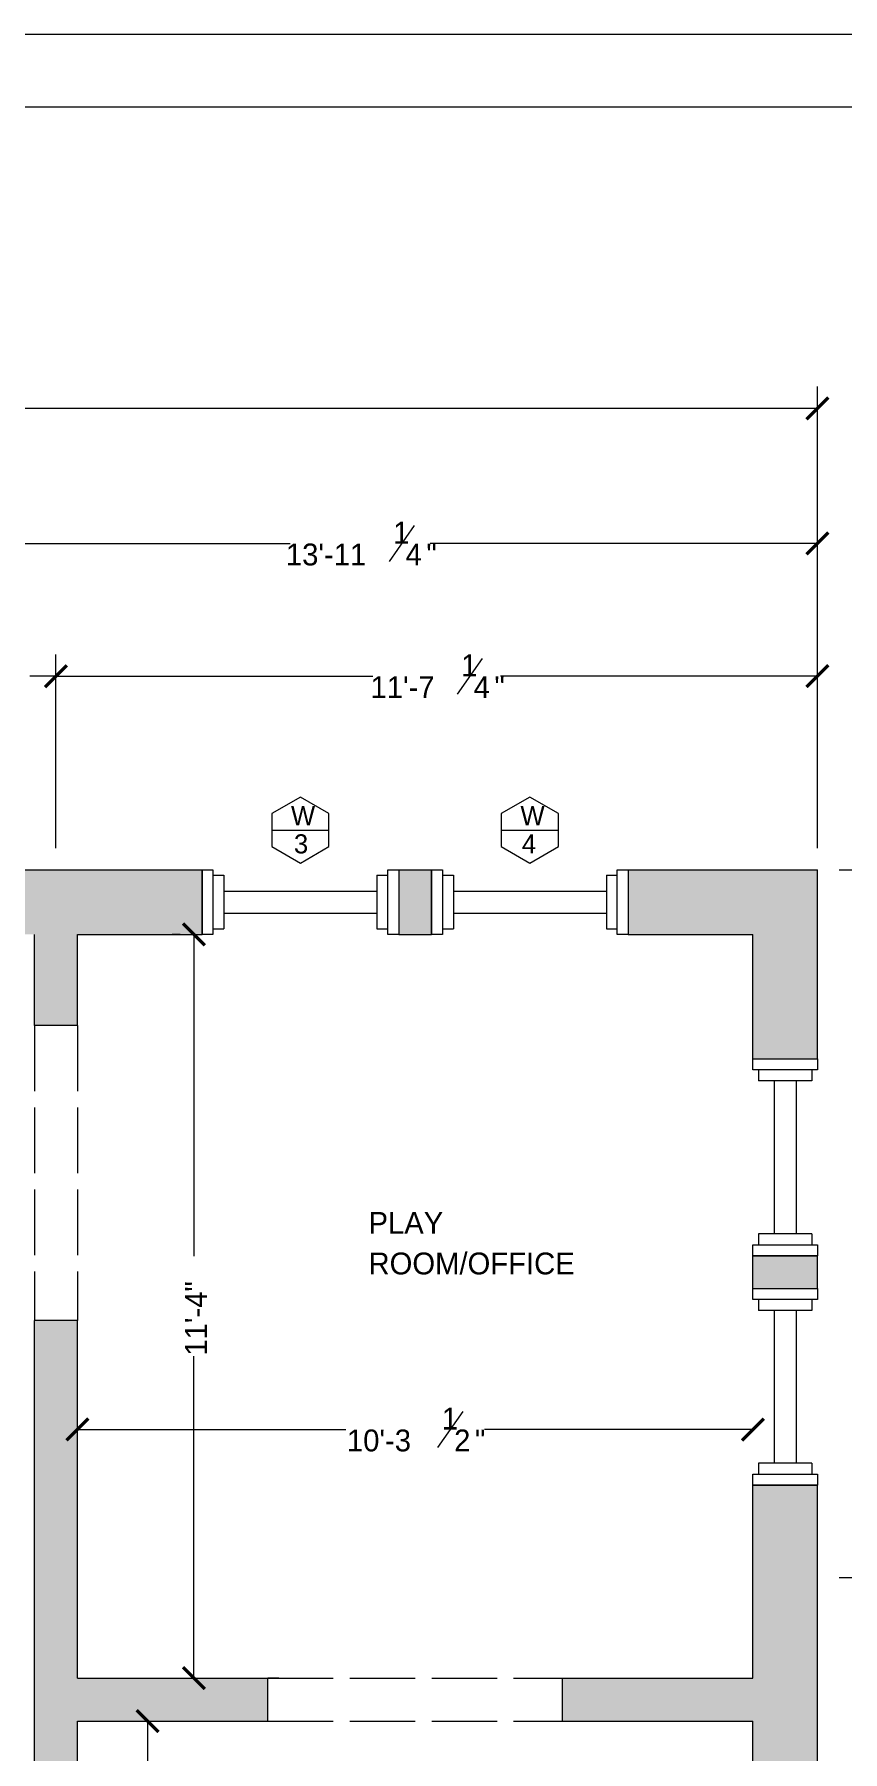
# Model space of a CAD drawing. Extents: x 4717 to 7702, y 2182 to 2878.
# Drawn here: x 6191.7 to 6339.6, y 2479.9 to 2794.2 of the extents above; entities that cross this region are included whole.
import ezdxf

# ---------------------------------------------------------------- set-up
doc = ezdxf.new("R2010")
doc.units = 0
doc.linetypes.add('ACAD_ISO02W100', pattern=[15, 12, -3])
doc.layers.get('0').update_dxf_attribs({"linetype": 'CONTINUOUS'})
doc.layers.get('DEFPOINTS').update_dxf_attribs({"linetype": 'CONTINUOUS'})
for name, color, linetype in [('DOOR_AND_WINDOW', 251, 'CONTINUOUS'), ('HATCH', 8, 'CONTINUOUS'), ('HIDDEN', 7, 'ACAD_ISO02W100'), ('TEXT_AND_DIM', 7, 'CONTINUOUS'), ('WALL', 7, 'CONTINUOUS')]:
    doc.layers.add(name, color=color, linetype=linetype)
doc.dimstyles.get("Standard").update_dxf_attribs({"dimtxt": 2.5, "dimasz": 2.5, "dimexe": 1.25, "dimexo": 0.625, "dimtad": 1, "dimcen": 2.5, "dimazin": 3, "dimtfac": 1, "dimtmove": 0, "dimatfit": 3})

# ---------------------------------------------------------------- blocks, each defined once
blk = doc.blocks.new('_ARCHTICK')
at = {"color": 0, "linetype": 'BYBLOCK', "const_width": 0.15}
blk.add_lwpolyline([(-0.5, -0.5), (0.5, 0.5)], dxfattribs=at)
blk = doc.blocks.new('*D34')
at = {"layer": 'DEFPOINTS', "color": 0}
for p in [(6335.02, 2725.78), (5957.07, 2641.33), (6335.02, 2641.33)]:
    blk.add_point(p, dxfattribs=at)
at = {"layer": 'TEXT_AND_DIM', "color": 0}
for p, q in [((5957.07, 2645.33), (5957.07, 2729.78)), ((6335.02, 2645.33), (6335.02, 2729.78)), ((5957.07, 2725.78), (6135.83, 2725.78)), ((6335.02, 2725.78), (6156.26, 2725.78))]:
    blk.add_line(p, q, dxfattribs=at)
at = {"layer": 'TEXT_AND_DIM', "color": 0, "xscale": 4, "yscale": 4, "zscale": 4, "rotation": 180}
blk.add_blockref('_ARCHTICK', (5957.07, 2725.78), dxfattribs=at)
at = {"layer": 'TEXT_AND_DIM', "color": 0, "xscale": 4, "yscale": 4, "zscale": 4}
blk.add_blockref('_ARCHTICK', (6335.02, 2725.78), dxfattribs=at)
at = {"layer": 'TEXT_AND_DIM', "color": 0, "linetype": 'CONTINUOUS'}
blk.add_text('31\'-6"', height=4, dxfattribs=at).set_placement((6136.62, 2723.4))
blk = doc.blocks.new('*X119')
at = {"layer": 'TEXT_AND_DIM', "color": 0, "linetype": 'CONTINUOUS'}
blk.add_line((6422.21, 2468.29), (6415.66, 2472.88), dxfattribs=at)
for s, p in [('"', (6422.93, 2475.06)), ('4', (6422.93, 2471.25)), ('1', (6418.93, 2468.96)), ("29'-10", (6422.93, 2447.82))]:
    blk.add_text(s, height=4, rotation=90, dxfattribs=at).set_placement(p)
blk = doc.blocks.new('*D35')
at = {"layer": 'DEFPOINTS', "color": 0}
for p in [(6335.02, 2641.33), (6335.02, 2283.07), (6418.93, 2283.07)]:
    blk.add_point(p, dxfattribs=at)
at = {"layer": 'TEXT_AND_DIM', "color": 0}
for p, q in [((6339.02, 2641.33), (6422.93, 2641.33)), ((6418.93, 2641.33), (6418.93, 2476.91)), ((6418.93, 2283.07), (6418.93, 2447.49)), ((6339.02, 2283.07), (6422.93, 2283.07))]:
    blk.add_line(p, q, dxfattribs=at)
at = {"layer": 'TEXT_AND_DIM', "color": 0, "xscale": 4, "yscale": 4, "zscale": 4}
for p, rotation in [((6418.93, 2641.33), 90), ((6418.93, 2283.07), 270)]:
    blk.add_blockref('_ARCHTICK', p, dxfattribs=dict(at, rotation=rotation))
at = {"layer": 'TEXT_AND_DIM', "color": 0}
blk.add_blockref('*X119', (0, 0), dxfattribs=at)
blk = doc.blocks.new('*D37')
at = {"layer": 'DEFPOINTS', "color": 0}
for p in [(6222.4, 2629.52), (6220.91, 2493.42), (6220.91, 2493.42)]:
    blk.add_point(p, dxfattribs=at)
at = {"layer": 'TEXT_AND_DIM', "color": 0}
for p, q in [((6218.4, 2629.52), (6216.91, 2629.52)), ((6220.91, 2629.52), (6220.91, 2570.63)), ((6220.91, 2493.42), (6220.91, 2552.32))]:
    blk.add_line(p, q, dxfattribs=at)
at = {"layer": 'TEXT_AND_DIM', "color": 0, "xscale": 4, "yscale": 4, "zscale": 4}
for p, rotation in [((6220.91, 2629.52), 90), ((6220.91, 2493.42), 270)]:
    blk.add_blockref('_ARCHTICK', p, dxfattribs=dict(at, rotation=rotation))
at = {"layer": 'TEXT_AND_DIM', "color": 0, "linetype": 'CONTINUOUS'}
blk.add_text('11\'-4"', height=4, rotation=90, dxfattribs=at).set_placement((6223.29, 2552.42))
blk = doc.blocks.new('*X117')
at = {"layer": 'TEXT_AND_DIM', "color": 0, "linetype": 'CONTINUOUS'}
blk.add_line((6265.58, 2535.62), (6270.17, 2542.17), dxfattribs=at)
for s, p in [('1', (6266.26, 2538.9)), ("10'-3", (6248.92, 2534.9)), ('2', (6268.54, 2534.9)), ('"', (6272.35, 2534.9))]:
    blk.add_text(s, height=4, dxfattribs=at).set_placement(p)
blk = doc.blocks.new('*D32')
at = {"layer": 'DEFPOINTS', "color": 0}
for p in [(6199.59, 2538.9), (6323.21, 2538.9), (6323.21, 2538.9)]:
    blk.add_point(p, dxfattribs=at)
at = {"layer": 'TEXT_AND_DIM', "color": 0}
for p, q in [((6199.59, 2538.9), (6248.69, 2538.9)), ((6323.21, 2538.9), (6274.11, 2538.9))]:
    blk.add_line(p, q, dxfattribs=at)
blk.add_blockref('*X117', (0, 0), dxfattribs=at)
at = {"layer": 'TEXT_AND_DIM', "color": 0, "xscale": 4, "yscale": 4, "zscale": 4, "rotation": 180}
blk.add_blockref('_ARCHTICK', (6199.59, 2538.9), dxfattribs=at)
at = {"layer": 'TEXT_AND_DIM', "color": 0, "xscale": 4, "yscale": 4, "zscale": 4}
blk.add_blockref('_ARCHTICK', (6323.21, 2538.9), dxfattribs=at)
blk = doc.blocks.new('*X125')
at = {"layer": 'TEXT_AND_DIM', "color": 0, "linetype": 'CONTINUOUS'}
blk.add_line((6256.69, 2697.77), (6261.28, 2704.33), dxfattribs=at)
for s, p in [('1', (6257.37, 2701.05)), ("13'-11", (6237.75, 2697.05)), ('4', (6259.65, 2697.05)), ('"', (6263.46, 2697.05))]:
    blk.add_text(s, height=4, dxfattribs=at).set_placement(p)
blk = doc.blocks.new('*D43')
at = {"layer": 'DEFPOINTS', "color": 0}
for p in [(6335.02, 2701.05), (6167.71, 2641.33), (6335.02, 2641.33)]:
    blk.add_point(p, dxfattribs=at)
at = {"layer": 'TEXT_AND_DIM', "color": 0}
for p, q in [((6167.71, 2645.33), (6167.71, 2705.05)), ((6335.02, 2645.33), (6335.02, 2705.05)), ((6167.71, 2701.05), (6238.56, 2701.05)), ((6335.02, 2701.05), (6264.18, 2701.05))]:
    blk.add_line(p, q, dxfattribs=at)
at = {"layer": 'TEXT_AND_DIM', "color": 0, "xscale": 4, "yscale": 4, "zscale": 4, "rotation": 180}
blk.add_blockref('_ARCHTICK', (6167.71, 2701.05), dxfattribs=at)
at = {"layer": 'TEXT_AND_DIM', "color": 0}
blk.add_blockref('*X125', (0, 0), dxfattribs=at)
at = {"layer": 'TEXT_AND_DIM', "color": 0, "xscale": 4, "yscale": 4, "zscale": 4}
blk.add_blockref('_ARCHTICK', (6335.02, 2701.05), dxfattribs=at)
blk = doc.blocks.new('*D46')
at = {"layer": 'DEFPOINTS', "color": 0}
for p in [(6195.65, 2676.77), (6167.71, 2641.33), (6195.65, 2641.33)]:
    blk.add_point(p, dxfattribs=at)
at = {"layer": 'TEXT_AND_DIM', "color": 0}
for p, q in [((6167.71, 2645.33), (6167.71, 2680.77)), ((6195.65, 2645.33), (6195.65, 2680.77)), ((6167.71, 2676.77), (6172.5, 2676.77)), ((6195.65, 2676.77), (6190.86, 2676.77))]:
    blk.add_line(p, q, dxfattribs=at)
at = {"layer": 'TEXT_AND_DIM', "color": 0, "xscale": 4, "yscale": 4, "zscale": 4, "rotation": 180}
blk.add_blockref('_ARCHTICK', (6167.71, 2676.77), dxfattribs=at)
at = {"layer": 'TEXT_AND_DIM', "color": 0, "xscale": 4, "yscale": 4, "zscale": 4}
blk.add_blockref('_ARCHTICK', (6195.65, 2676.77), dxfattribs=at)
at = {"layer": 'TEXT_AND_DIM', "color": 0, "linetype": 'CONTINUOUS'}
blk.add_text('2\'-4"', height=4, dxfattribs=at).set_placement((6173.78, 2674.39))
blk = doc.blocks.new('*X128')
at = {"layer": 'TEXT_AND_DIM', "color": 0, "linetype": 'CONTINUOUS'}
blk.add_line((6269.14, 2673.49), (6273.73, 2680.04), dxfattribs=at)
for s, p in [('1', (6269.81, 2676.77)), ("11'-7", (6253.24, 2672.77)), ('4', (6272.1, 2672.77)), ('"', (6275.91, 2672.77))]:
    blk.add_text(s, height=4, dxfattribs=at).set_placement(p)
blk = doc.blocks.new('*D47')
at = {"layer": 'DEFPOINTS', "color": 0}
for p in [(6335.02, 2676.77), (6195.65, 2641.96), (6335.02, 2641.33)]:
    blk.add_point(p, dxfattribs=at)
at = {"layer": 'TEXT_AND_DIM', "color": 0}
for p, q in [((6195.65, 2645.96), (6195.65, 2680.77)), ((6335.02, 2645.33), (6335.02, 2680.77)), ((6195.65, 2676.77), (6253.67, 2676.77)), ((6335.02, 2676.77), (6277, 2676.77))]:
    blk.add_line(p, q, dxfattribs=at)
at = {"layer": 'TEXT_AND_DIM', "color": 0, "xscale": 4, "yscale": 4, "zscale": 4, "rotation": 180}
blk.add_blockref('_ARCHTICK', (6195.65, 2676.77), dxfattribs=at)
at = {"layer": 'TEXT_AND_DIM', "color": 0}
blk.add_blockref('*X128', (0, 0), dxfattribs=at)
at = {"layer": 'TEXT_AND_DIM', "color": 0, "xscale": 4, "yscale": 4, "zscale": 4}
blk.add_blockref('_ARCHTICK', (6335.02, 2676.77), dxfattribs=at)
blk = doc.blocks.new('*X129')
at = {"layer": 'TEXT_AND_DIM', "color": 0, "linetype": 'CONTINUOUS'}
blk.add_line((6397.65, 2580.75), (6391.1, 2585.34), dxfattribs=at)
for s, p in [('"', (6398.38, 2587.52)), ('1', (6394.38, 2581.43)), ('2', (6398.38, 2583.71)), ("10'-9", (6398.38, 2564.09))]:
    blk.add_text(s, height=4, rotation=90, dxfattribs=at).set_placement(p)
blk = doc.blocks.new('*D48')
at = {"layer": 'DEFPOINTS', "color": 0}
for p in [(6335.02, 2641.33), (6335.02, 2511.81), (6394.38, 2511.81)]:
    blk.add_point(p, dxfattribs=at)
at = {"layer": 'TEXT_AND_DIM', "color": 0}
for p, q in [((6339.02, 2641.33), (6398.38, 2641.33)), ((6394.38, 2641.33), (6394.38, 2589.31)), ((6394.38, 2511.81), (6394.38, 2563.83)), ((6339.02, 2511.81), (6398.38, 2511.81))]:
    blk.add_line(p, q, dxfattribs=at)
at = {"layer": 'TEXT_AND_DIM', "color": 0, "xscale": 4, "yscale": 4, "zscale": 4}
for p, rotation in [((6394.38, 2641.33), 90), ((6394.38, 2511.81), 270)]:
    blk.add_blockref('_ARCHTICK', p, dxfattribs=dict(at, rotation=rotation))
at = {"layer": 'TEXT_AND_DIM', "color": 0}
blk.add_blockref('*X129', (0, 0), dxfattribs=at)
blk = doc.blocks.new('*X130')
at = {"layer": 'TEXT_AND_DIM', "color": 0, "linetype": 'CONTINUOUS'}
blk.add_line((6397.65, 2402.48), (6391.1, 2407.06), dxfattribs=at)
for s, p in [('"', (6398.38, 2409.25)), ('4', (6398.38, 2405.44)), ('3', (6394.38, 2401.44)), ("19'-0", (6398.38, 2384.1))]:
    blk.add_text(s, height=4, rotation=90, dxfattribs=at).set_placement(p)
blk = doc.blocks.new('*D49')
at = {"layer": 'DEFPOINTS', "color": 0}
for p in [(6335.02, 2511.81), (6335.02, 2283.07), (6394.38, 2283.07)]:
    blk.add_point(p, dxfattribs=at)
at = {"layer": 'TEXT_AND_DIM', "color": 0}
for p, q in [((6339.02, 2511.81), (6398.38, 2511.81)), ((6394.38, 2511.81), (6394.38, 2411.56)), ((6394.38, 2283.07), (6394.38, 2383.31)), ((6339.02, 2283.07), (6398.38, 2283.07))]:
    blk.add_line(p, q, dxfattribs=at)
at = {"layer": 'TEXT_AND_DIM', "color": 0, "xscale": 4, "yscale": 4, "zscale": 4}
for p, rotation in [((6394.38, 2511.81), 90), ((6394.38, 2283.07), 270)]:
    blk.add_blockref('_ARCHTICK', p, dxfattribs=dict(at, rotation=rotation))
at = {"layer": 'TEXT_AND_DIM', "color": 0}
blk.add_blockref('*X130', (0, 0), dxfattribs=at)
blk = doc.blocks.new('*X66')
at = {"layer": 'TEXT_AND_DIM', "linetype": 'CONTINUOUS'}
for s, p in [('PLAY', (6252.87, 2574.72)), ('ROOM/OFFICE', (6252.87, 2567.29))]:
    blk.add_text(s, height=4, dxfattribs=at).set_placement(p)
blk = doc.blocks.new('*U71')
at = {"layer": 'HATCH', "color": 9, "linetype": 'CONTINUOUS'}
for points in [[(6167.71, 2629.52), (6167.71, 2641.33), (6191.71, 2629.52)], [(6191.71, 2629.52), (6167.71, 2641.33), (6191.71, 2641.33)], [(6191.71, 2612.82), (6191.71, 2641.33), (6199.59, 2612.82)], [(6199.59, 2612.82), (6191.71, 2641.33), (6199.59, 2641.33)], [(6199.59, 2629.52), (6199.59, 2641.33), (6222.4, 2629.52)], [(6222.4, 2629.52), (6199.59, 2641.33), (6222.4, 2641.33)], [(6258.4, 2629.52), (6258.4, 2641.33), (6264.4, 2629.52)], [(6264.4, 2629.52), (6258.4, 2641.33), (6264.4, 2641.33)], [(6300.4, 2629.52), (6300.4, 2641.33), (6317.21, 2629.52)], [(6317.21, 2629.52), (6300.4, 2641.33), (6317.21, 2641.33)], [(6317.21, 2629.52), (6317.21, 2641.33), (6323.21, 2629.52)], [(6323.21, 2629.52), (6317.21, 2641.33), (6323.21, 2641.33)], [(6323.21, 2606.71), (6323.21, 2641.33), (6335.02, 2606.71)], [(6335.02, 2606.71), (6323.21, 2641.33), (6335.02, 2641.33)], [(6323.21, 2564.71), (6323.21, 2570.71), (6335.02, 2564.71)], [(6335.02, 2564.71), (6323.21, 2570.71), (6335.02, 2570.71)], [(6191.71, 2382.67), (6191.71, 2558.82), (6199.59, 2382.67)], [(6199.59, 2382.67), (6191.71, 2558.82), (6199.59, 2558.82)], [(6323.21, 2336.88), (6323.21, 2528.71), (6335.02, 2336.88)], [(6335.02, 2336.88), (6323.21, 2528.71), (6335.02, 2528.71)], [(6199.59, 2485.54), (6199.59, 2493.42), (6222.4, 2485.54)], [(6222.4, 2485.54), (6199.59, 2493.42), (6222.4, 2493.42)], [(6222.4, 2485.54), (6222.4, 2493.42), (6234.43, 2485.54)], [(6234.43, 2485.54), (6222.4, 2493.42), (6234.43, 2493.42)], [(6288.37, 2485.54), (6288.37, 2493.42), (6300.4, 2485.54)], [(6300.4, 2485.54), (6288.37, 2493.42), (6300.4, 2493.42)], [(6300.4, 2485.54), (6300.4, 2493.42), (6317.21, 2485.54)], [(6317.21, 2485.54), (6300.4, 2493.42), (6317.21, 2493.42)], [(6317.21, 2485.54), (6317.21, 2493.42), (6323.21, 2485.54)], [(6323.21, 2485.54), (6317.21, 2493.42), (6323.21, 2493.42)]]:
    blk.add_solid(points, dxfattribs=at)
blk = doc.blocks.new('*X134')
at = {"layer": 'TEXT_AND_DIM', "color": 0, "linetype": 'CONTINUOUS'}
blk.add_line((6215.69, 2343.22), (6209.14, 2347.81), dxfattribs=at)
for s, p in [('"', (6216.42, 2349.99)), ('4', (6216.42, 2346.18)), ('3', (6212.42, 2342.18)), ("15'-10", (6216.42, 2321.8))]:
    blk.add_text(s, height=4, rotation=90, dxfattribs=at).set_placement(p)
blk = doc.blocks.new('*D56')
at = {"layer": 'DEFPOINTS', "color": 0}
for p in [(6212.42, 2485.54), (6212.42, 2294.88), (6212.42, 2294.88)]:
    blk.add_point(p, dxfattribs=at)
at = {"layer": 'TEXT_AND_DIM', "color": 0}
for p, q in [((6212.42, 2485.54), (6212.42, 2351.47)), ((6212.42, 2294.88), (6212.42, 2321.84))]:
    blk.add_line(p, q, dxfattribs=at)
at = {"layer": 'TEXT_AND_DIM', "color": 0, "xscale": 4, "yscale": 4, "zscale": 4}
for p, rotation in [((6212.42, 2485.54), 90), ((6212.42, 2294.88), 270)]:
    blk.add_blockref('_ARCHTICK', p, dxfattribs=dict(at, rotation=rotation))
at = {"layer": 'TEXT_AND_DIM', "color": 0}
blk.add_blockref('*X134', (0, 0), dxfattribs=at)

msp = doc.modelspace()

# ---------------------------------------------------------------- linework, layer by layer
for p, q in [((6680.359, 2794.246), (5762.727, 2794.246)), ((6667.06, 2780.947), (5776.026, 2780.947))]:
    msp.add_line(p, q)
at = {"layer": 'DOOR_AND_WINDOW'}
for p, q in [((6222.399, 2629.524), (6222.399, 2641.335)), ((6222.399, 2641.335), (6224.399, 2641.335)), ((6222.399, 2629.524), (6222.399, 2641.335)), ((6222.399, 2641.335), (6224.399, 2641.335)), ((6224.399, 2641.335), (6224.399, 2629.524)), ((6224.399, 2641.335), (6224.399, 2629.524)), ((6224.399, 2640.335), (6226.399, 2640.335)), ((6224.399, 2640.335), (6226.399, 2640.335)), ((6226.399, 2640.335), (6226.399, 2630.524)), ((6226.399, 2640.335), (6226.399, 2630.524)), ((6254.399, 2640.335), (6256.399, 2640.335)), ((6254.399, 2640.335), (6254.399, 2630.524)), ((6254.399, 2640.335), (6256.399, 2640.335)), ((6254.399, 2640.335), (6254.399, 2630.524)), ((6256.399, 2629.524), (6256.399, 2641.335)), ((6256.399, 2641.335), (6258.399, 2641.335)), ((6256.399, 2629.524), (6256.399, 2641.335)), ((6256.399, 2641.335), (6258.399, 2641.335)), ((6258.399, 2641.335), (6258.399, 2629.524)), ((6258.399, 2641.335), (6258.399, 2629.524)), ((6264.399, 2629.524), (6264.399, 2641.335)), ((6264.399, 2641.335), (6266.399, 2641.335)), ((6266.399, 2641.335), (6266.399, 2629.524)), ((6266.399, 2640.335), (6268.399, 2640.335)), ((6268.399, 2640.335), (6268.399, 2630.524)), ((6296.399, 2640.335), (6298.399, 2640.335)), ((6296.399, 2640.335), (6296.399, 2630.524)), ((6298.399, 2629.524), (6298.399, 2641.335)), ((6298.399, 2641.335), (6300.399, 2641.335)), ((6300.399, 2641.335), (6300.399, 2629.524)), ((6226.399, 2637.429), (6254.399, 2637.429)), ((6226.399, 2637.429), (6254.399, 2637.429)), ((6268.399, 2637.429), (6296.399, 2637.429)), ((6226.399, 2633.429), (6254.399, 2633.429)), ((6226.399, 2633.429), (6254.399, 2633.429)), ((6268.399, 2633.429), (6296.399, 2633.429)), ((6224.399, 2629.524), (6222.399, 2629.524)), ((6224.399, 2629.524), (6222.399, 2629.524)), ((6224.399, 2630.524), (6226.399, 2630.524)), ((6224.399, 2630.524), (6226.399, 2630.524)), ((6254.399, 2630.524), (6256.399, 2630.524)), ((6254.399, 2630.524), (6256.399, 2630.524)), ((6258.399, 2629.524), (6256.399, 2629.524)), ((6258.399, 2629.524), (6256.399, 2629.524)), ((6266.399, 2629.524), (6264.399, 2629.524)), ((6266.399, 2630.524), (6268.399, 2630.524)), ((6296.399, 2630.524), (6298.399, 2630.524)), ((6300.399, 2629.524), (6298.399, 2629.524)), ((6323.21, 2606.713), (6335.021, 2606.713)), ((6323.21, 2604.713), (6323.21, 2606.713)), ((6335.021, 2606.713), (6335.021, 2604.713)), ((6335.021, 2604.713), (6323.21, 2604.713)), ((6324.21, 2604.713), (6324.21, 2602.713)), ((6334.021, 2602.713), (6324.21, 2602.713)), ((6327.115, 2602.713), (6327.115, 2574.713)), ((6331.115, 2602.713), (6331.115, 2574.713)), ((6334.021, 2604.713), (6334.021, 2602.713)), ((6324.21, 2574.713), (6324.21, 2572.713)), ((6334.021, 2574.713), (6324.21, 2574.713)), ((6334.021, 2574.713), (6334.021, 2572.713)), ((6323.21, 2572.713), (6335.021, 2572.713)), ((6323.21, 2570.713), (6323.21, 2572.713)), ((6335.021, 2572.713), (6335.021, 2570.713)), ((6335.021, 2570.713), (6323.21, 2570.713)), ((6323.21, 2564.713), (6335.021, 2564.713)), ((6323.21, 2562.713), (6323.21, 2564.713)), ((6335.021, 2564.713), (6335.021, 2562.713)), ((6335.021, 2562.713), (6323.21, 2562.713)), ((6324.21, 2562.713), (6324.21, 2560.713)), ((6334.021, 2562.713), (6334.021, 2560.713)), ((6334.021, 2560.713), (6324.21, 2560.713)), ((6327.115, 2560.713), (6327.115, 2532.713)), ((6331.115, 2560.713), (6331.115, 2532.713)), ((6323.21, 2530.713), (6335.021, 2530.713)), ((6323.21, 2528.713), (6323.21, 2530.713)), ((6324.21, 2532.713), (6324.21, 2530.713)), ((6334.021, 2532.713), (6324.21, 2532.713)), ((6334.021, 2532.713), (6334.021, 2530.713)), ((6335.021, 2530.713), (6335.021, 2528.713)), ((6335.021, 2528.713), (6323.21, 2528.713)), ((6236.43, 2493.417), (6234.43, 2493.417)), ((6286.354, 2493.417), (6288.354, 2493.417))]:
    msp.add_line(p, q, dxfattribs=at)
at = {"layer": 'HIDDEN'}
for p, q in [((6191.714, 2612.823), (6191.714, 2558.823)), ((6199.588, 2612.823), (6199.588, 2558.823)), ((6234.43, 2493.417), (6288.354, 2493.417)), ((6234.43, 2485.543), (6288.367, 2485.543))]:
    msp.add_line(p, q, dxfattribs=at)
at = {"layer": 'TEXT_AND_DIM'}
for p, q in [((6235.174, 2648.607), (6245.624, 2648.607)), ((6277.174, 2648.607), (6287.624, 2648.607))]:
    msp.add_line(p, q, dxfattribs=at)
for points in [[(6240.399, 2642.574), (6245.624, 2645.59), (6245.624, 2651.623), (6240.399, 2654.64), (6235.174, 2651.623), (6235.174, 2645.59)], [(6282.399, 2642.574), (6287.624, 2645.59), (6287.624, 2651.623), (6282.399, 2654.64), (6277.174, 2651.623), (6277.174, 2645.59)]]:
    msp.add_lwpolyline(points, close=True, dxfattribs=at)
at = {"layer": 'WALL'}
for p, q in [((6167.714, 2641.335), (6222.399, 2641.335)), ((6222.399, 2641.335), (6222.399, 2629.524)), ((6258.399, 2641.335), (6264.399, 2641.335)), ((6258.399, 2641.335), (6258.399, 2629.524)), ((6264.399, 2641.335), (6264.399, 2629.524)), ((6300.399, 2641.335), (6335.021, 2641.335)), ((6300.399, 2641.335), (6300.399, 2629.524)), ((6335.021, 2606.713), (6335.021, 2641.335)), ((6191.714, 2612.823), (6191.714, 2629.524)), ((6199.588, 2629.524), (6222.399, 2629.524)), ((6199.588, 2612.823), (6199.588, 2629.524)), ((6258.399, 2629.524), (6264.399, 2629.524)), ((6300.399, 2629.524), (6323.21, 2629.524)), ((6323.21, 2606.713), (6323.21, 2629.524)), ((6199.588, 2612.823), (6191.714, 2612.823)), ((6323.21, 2606.713), (6335.021, 2606.713)), ((6323.21, 2564.713), (6323.21, 2570.713)), ((6323.21, 2570.713), (6335.021, 2570.713)), ((6335.021, 2564.713), (6335.021, 2570.713)), ((6323.21, 2564.713), (6335.021, 2564.713)), ((6191.714, 2382.673), (6191.714, 2558.823)), ((6199.588, 2558.823), (6191.714, 2558.823)), ((6199.588, 2493.417), (6199.588, 2558.823)), ((6323.21, 2493.417), (6323.21, 2528.713)), ((6323.21, 2528.713), (6335.021, 2528.713)), ((6335.021, 2336.878), (6335.021, 2528.713)), ((6199.588, 2493.417), (6234.43, 2493.417)), ((6234.43, 2485.543), (6234.43, 2493.417)), ((6288.367, 2493.417), (6323.21, 2493.417)), ((6288.367, 2485.543), (6288.367, 2493.417)), ((6199.588, 2485.543), (6234.43, 2485.543)), ((6199.588, 2382.673), (6199.588, 2485.543)), ((6288.367, 2485.543), (6323.21, 2485.543)), ((6323.21, 2336.878), (6323.21, 2485.543))]:
    msp.add_line(p, q, dxfattribs=at)

# ---------------------------------------------------------------- block references
at = {"layer": 'HATCH', "color": 9}
msp.add_blockref('*U71', (0, 0), dxfattribs=at)
at = {"layer": 'TEXT_AND_DIM'}
msp.add_blockref('*X66', (0, 0), dxfattribs=at)

# ---------------------------------------------------------------- texts
at = {"layer": 'TEXT_AND_DIM', "linetype": 'CONTINUOUS'}
for s, p in [('W', (6238.679, 2649.503)), ('W', (6280.679, 2649.503)), ('3', (6239.227, 2644.337)), ('4', (6280.931, 2644.337))]:
    msp.add_text(s, height=3.5, dxfattribs=at).set_placement(p)

# ---------------------------------------------------------------- dimensions: what is measured, and where the dimension line sits
at = {"layer": 'TEXT_AND_DIM'}
for base, p1, p2, picture, middle in [((6335.021, 2725.782), (5957.068, 2641.335), (6335.021, 2641.335), '*D34', (6146.045, 2725.782)), ((6335.021, 2701.051), (6167.714, 2641.335), (6335.021, 2641.335), '*D43', (6251.367, 2701.051)), ((6195.651, 2676.768), (6167.714, 2641.335), (6195.651, 2641.335), '*D46', (6181.682, 2676.768)), ((6335.021, 2676.768), (6195.651, 2641.96), (6335.021, 2641.335), '*D47', (6265.336, 2676.768)), ((6323.21, 2538.895), (6199.588, 2538.895), (6323.21, 2538.895), '*D32', (6261.399, 2538.895))]:
    dim = msp.add_linear_dim(base=base, p1=p1, p2=p2, dimstyle='Standard', dxfattribs=at)
    dim.commit()
    dim.dimension.update_dxf_attribs({"geometry": picture, "text_midpoint": middle})
for base, p1, p2, picture, middle in [((6418.935, 2283.067), (6335.021, 2641.335), (6335.021, 2283.067), '*D35', (6418.935, 2462.201)), ((6394.376, 2511.807), (6335.021, 2641.335), (6335.021, 2511.807), '*D48', (6394.376, 2576.571)), ((6220.908, 2493.417), (6222.399, 2629.524), (6220.908, 2493.417), '*D37', (6220.908, 2561.47)), ((6394.376, 2283.067), (6335.021, 2511.807), (6335.021, 2283.067), '*D49', (6394.376, 2397.437))]:
    dim = msp.add_linear_dim(base=base, p1=p1, p2=p2, angle=90, dimstyle='Standard', dxfattribs=at)
    dim.commit()
    dim.dimension.update_dxf_attribs({"geometry": picture, "text_midpoint": middle})
dim = msp.add_linear_dim(base=(6212.4184, 2294.8782), p1=(6212.4184, 2485.543), p2=(6212.4184, 2294.8782), angle=90, dimstyle='Standard', dxfattribs=at)
dim.commit()
dim.dimension.update_dxf_attribs({"geometry": '*D56', "text_midpoint": (6212.4184, 2336.6568), "dimtype": 160})

doc.saveas('drawing.dxf')
